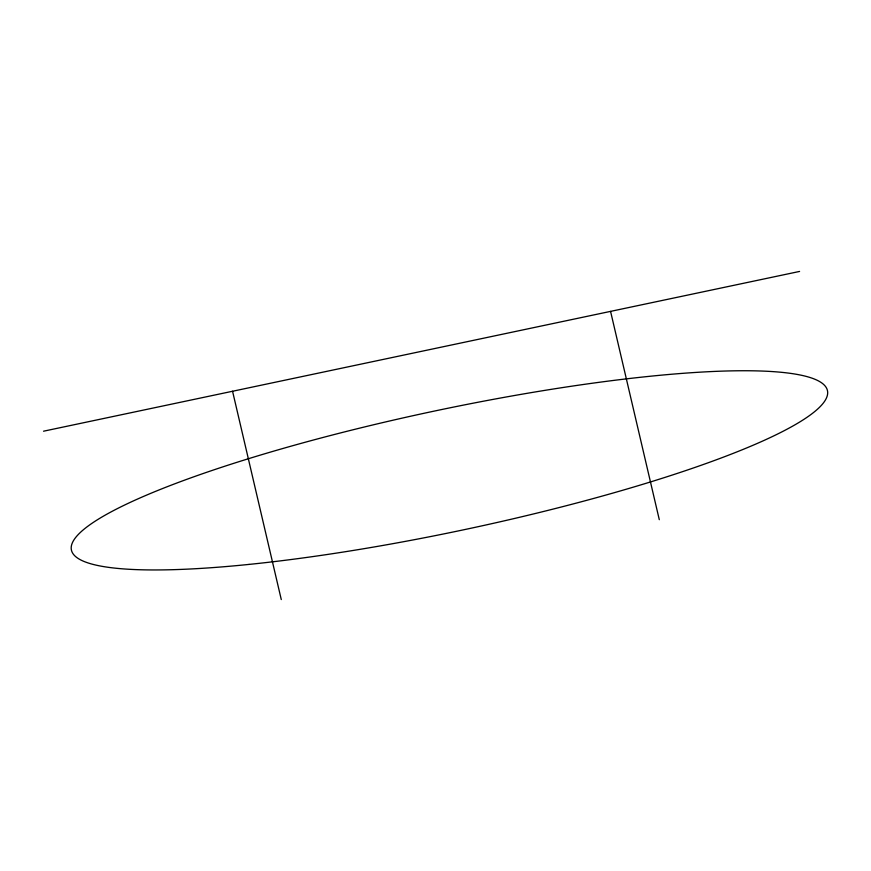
<?xml version="1.0" encoding="UTF-8"?>
<svg xmlns="http://www.w3.org/2000/svg" width="871" height="871" viewBox="0 0 871 871"><rect width="100%" height="100%" fill="white"/><g stroke="black" fill="none" stroke-linecap="round" stroke-linejoin="round"><path stroke-width="1.31" d="M43.55 431.199L799.578 271.436M610.571 311.383L659.293 519.682M232.557 391.253L281.279 599.564M249.052 564.408A386.365 61.112 -11.9 0 0 827.45 394.922A386.365 61.112 -11.9 0 0 271.708 451.722A386.365 61.112 -11.9 0 0 249.052 564.408"/></g></svg>
